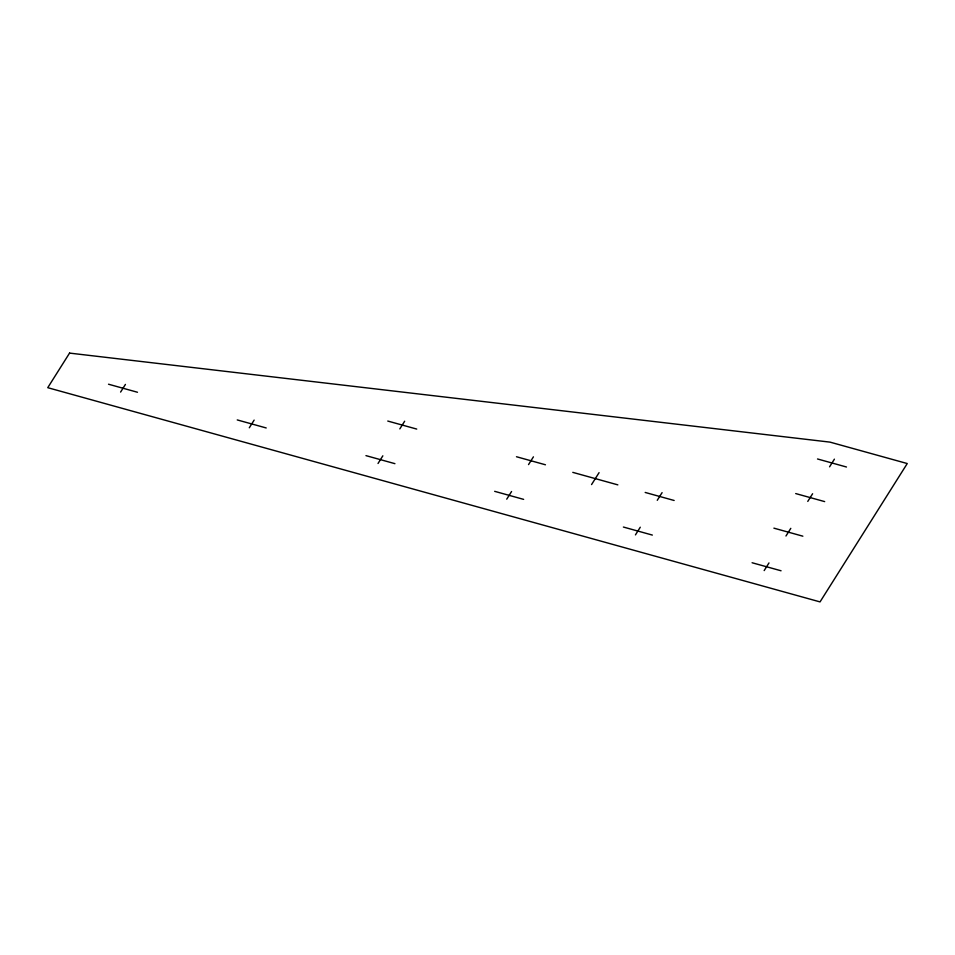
<?xml version="1.0" encoding="UTF-8"?>
<svg xmlns="http://www.w3.org/2000/svg" width="955" height="955" viewBox="0 0 955 955"><rect width="100%" height="100%" fill="white"/><g stroke="black" fill="none" stroke-linecap="round" stroke-linejoin="round"><path stroke-width="1.43" d="M120.593 392.075L125.427 384.411M249.303 427.78L254.137 420.116M378.025 463.485L382.848 455.822M399.823 428.89L404.657 421.227M506.735 499.179L511.57 491.515M528.533 464.596L533.427 456.848M591.551 484.579L599.072 472.653M635.445 534.884L640.28 527.22M657.255 500.301L662.09 492.637M764.167 570.589L768.99 562.925M785.965 536.006L790.8 528.342M807.775 501.411L812.598 493.747M829.573 466.816L834.407 459.152M817.516 458.973L846.476 467.007M795.706 493.568L824.666 501.602M387.766 421.048L416.726 429.07M516.476 456.741L545.436 464.775M572.785 472.367L617.837 484.865M645.186 492.446L674.146 500.48M773.896 528.151L802.857 536.185M108.524 384.22L137.484 392.254M237.246 419.925L266.206 427.959M365.956 455.631L394.916 463.664M494.666 491.336L523.627 499.37M623.388 527.041L652.349 535.075M752.098 562.746L781.059 570.78M69.56 353.099L47.75 387.682L820.035 601.901L907.25 463.545L830.026 442.129L69.56 353.099"/></g></svg>
